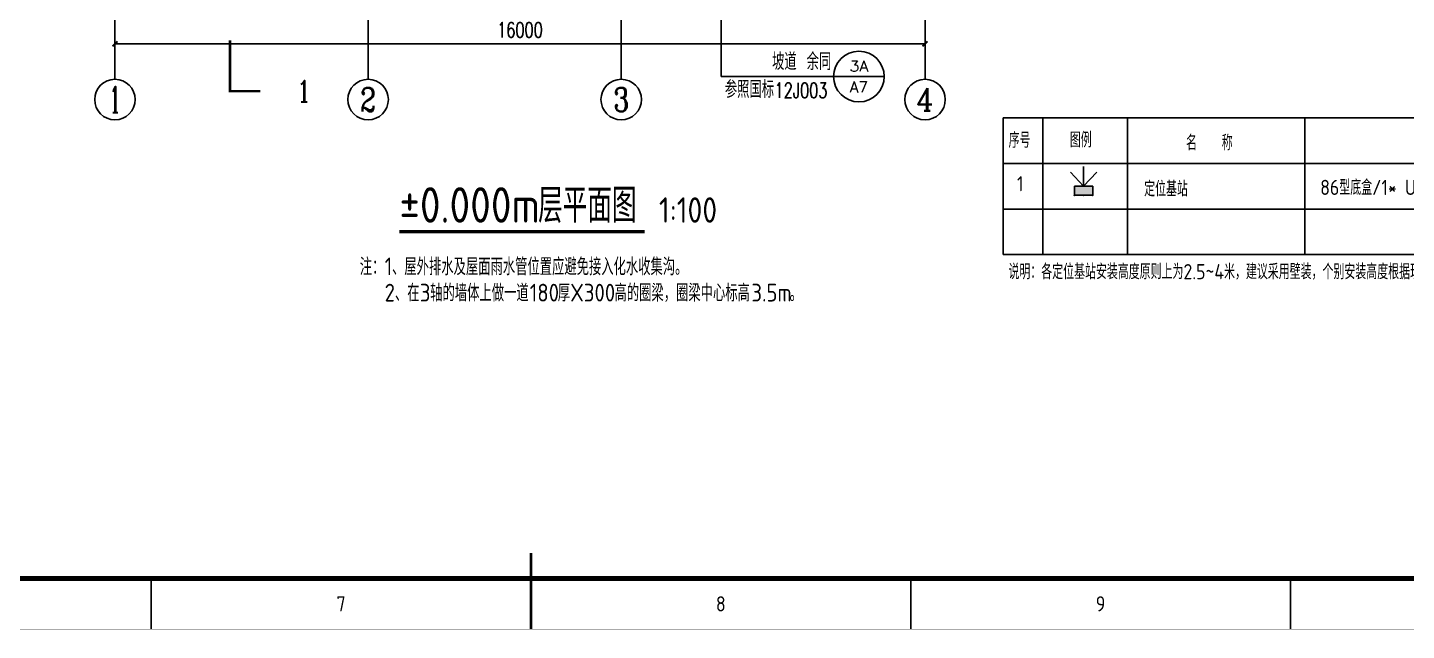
# Model space of a CAD drawing. Extents: x 36816 to 262577, y 14502 to 89811.
# Drawn here: x 200110 to 227343, y 21187 to 33088 of the extents above; entities that cross this region are included whole.
import ezdxf
from ezdxf.enums import TextEntityAlignment as Align

# ---------------------------------------------------------------- set-up
doc = ezdxf.new("R2010")
doc.units = 0
doc.header["$LTSCALE"] = 1000
doc.header["$MEASUREMENT"] = 0
doc.layers.get('0').update_dxf_attribs({"color": 8})
doc.layers.get('Defpoints').update_dxf_attribs({"color": 8})
for name, color, linetype in [('-人员定位', 6, 'Continuous'), ('-人员定位标注', 4, 'Continuous'), ('AXIS', 8, 'Continuous'), ('AXIS_TEXT', 8, 'Continuous'), ('DIM_IDEN', 8, 'Continuous'), ('DIM_SYMB', 8, 'Continuous'), ('PUB_TEXT', 8, 'Continuous')]:
    doc.layers.add(name, color=color, linetype=linetype)
doc.styles.add('-GBCBIGGBENOR', font='gbenor.shx', dxfattribs={"width": 0.7, "bigfont": 'gbcbig.shx'})
doc.styles.add('_TCH_AXIS', font='COMPLEX.shx', dxfattribs={"bigfont": 'gbcbig.shx'})
doc.styles.add('_TCH_DIM', font='simplex.shx', dxfattribs={"bigfont": 'gbcbig.shx'})
doc.styles.add('_TCH_DIM_T3', font='simplex.shx', dxfattribs={"width": 0.705882, "bigfont": 'gbcbig.shx'})
doc.styles.add('_TCH_LABEL', font='COMPLEX', dxfattribs={"bigfont": 'GBCBIG'})
doc.styles.add('COMPLEX', font='COMPLEX')
doc.styles.get("Standard").update_dxf_attribs({"font": 'gbenor.shx', "bigfont": 'gbcbig.shx'})
doc.styles.add('TK', font='GEDITXT.SHX', dxfattribs={"width": 0.85, "height": 3.5, "bigfont": 'DXT.SHX'})
doc.dimstyles.new('_TCH_ARCH&&100', dxfattribs={"dimtxt": 297.5, "dimasz": 100, "dimexe": 250, "dimexo": 300, "dimgap": 126.25, "dimtad": 1, "dimdec": 0, "dimzin": 0, "dimdsep": 46, "dimtxsty": '_TCH_DIM_T3', "dimblk": 'ARCHTICK', "dimcen": 0.09, "dimclrt": 7, "dimazin": 2, "dimtfac": 1, "dimtdec": 0, "dimtix": 1, "dimtmove": 2, "dimatfit": 3, "dimldrblk": 'ARCHTICK', "dimfxl": 0, "dimtolj": 1, "dimtzin": 0, "dimarcsym": 0})

# ---------------------------------------------------------------- blocks, each defined once
blk = doc.blocks.new('GEDI_WK_A11')
at = {"color": 3}
for p, q in [((450, 0), (450, 10)), ((525, 0), (525, 10)), ((600, 0), (600, 10)), ((675, 0), (675, 10))]:
    blk.add_line(p, q, dxfattribs=at)
for points, const_width in [([(0, 0), (1050, 0), (1050, 594), (0, 594)], 0.1), ([(25, 10), (1040, 10), (1040, 584), (25, 584)], 1)]:
    blk.add_lwpolyline(points, close=True, dxfattribs=dict(at, const_width=const_width))
at = {"color": 3, "const_width": 0.5}
blk.add_lwpolyline([(525, 0), (525, 15)], dxfattribs=at)
at = {"color": 3}
for s, p in [('7', (487.5, 5)), ('8', (562.5, 5)), ('9', (637.5, 5))]:
    blk.add_text(s, height=3, dxfattribs=at).set_placement(p, align=Align.MIDDLE)
blk = doc.blocks.new('A$C7DF8697A')
blk.add_blockref('GEDI_WK_A11', (0, 0))
at = {"style": 'TK', "width": 0.85}
for tag, height, p in [('PROJECTNAME', 4.75, (985, 44)), ('PHASE', 4, (1027, 44)), ('DRAWINGNAME', 4.75, (995, 31))]:
    blk.add_attdef(tag, text='', height=height, dxfattribs=at).set_placement(p, align=Align.MIDDLE_CENTER)
for tag, p, height in [('APPROVE', (872, 32.75), 3.5), ('DESIGN', (917, 32.75), 3.5), ('REVIEW1', (872, 25.75), 3.5), ('DRAW', (917, 25.75), 3.5), ('REVIEW2', (872, 18.75), 3.5), ('PROPORTION', (917, 18.75), 3.5), ('DRAWINGNUMBER', (967, 18.5), 4), ('CHECK', (872, 11.75), 3.5), ('DATE', (917, 11.75), 3.5), ('VERSION', (1033, 11.75), 3.5)]:
    blk.add_attdef(tag, p, '', height=height, dxfattribs=at)
blk = doc.blocks.new('_ArchTick')
at = {"color": 0, "linetype": 'ByBlock', "const_width": 0.4}
blk.add_lwpolyline([(-0.5, -0.5), (0.5, 0.5)], dxfattribs=at)
blk = doc.blocks.new('*D169')
at = {"layer": 'AXIS', "color": 0, "lineweight": -2, "transparency": 16777216}
for p, q in [((201836, 35767), (201836, 32517)), ((217836, 35767), (217836, 32517)), ((201836, 32767), (217836, 32767))]:
    blk.add_line(p, q, dxfattribs=at)
at = {"layer": 'Defpoints', "color": 0, "transparency": 16777216}
for p in [(201836, 36067), (217836, 36067), (217836, 32767)]:
    blk.add_point(p, dxfattribs=at)
at = {"layer": 'AXIS', "color": 0, "lineweight": -2, "transparency": 16777216, "xscale": 100, "yscale": 100, "zscale": 100, "rotation": 180}
blk.add_blockref('_ArchTick', (201836, 32767), dxfattribs=at)
at = {"layer": 'AXIS', "color": 0, "lineweight": -2, "transparency": 16777216, "xscale": 100, "yscale": 100, "zscale": 100}
blk.add_blockref('_ArchTick', (217836, 32767), dxfattribs=at)
at = {"layer": 'AXIS', "color": 7, "transparency": 16777216, "insert": (209836, 33042), "char_height": 297.5, "attachment_point": 5, "style": '_TCH_DIM_T3'}
blk.add_mtext('\\A1;16000', dxfattribs=at)
blk = doc.blocks.new('_AXISO')
blk.add_circle((0, 0), 0.5)
at = {"layer": 'AXIS_TEXT', "style": 'COMPLEX', "width": 1.041667}
blk.add_attdef('A', text='', height=0.56, dxfattribs=at).set_placement((-0.25, -0.28), (0.25, -0.28), align=Align.FIT)
blk = doc.blocks.new('定位基站')
at = {"layer": '-人员定位', "ltscale": 0.01}
h = blk.add_hatch(color=256, dxfattribs=at)
h.dxf.hatch_style = 1
h.paths.add_polyline_path([(406524, 477798), (406524, 477617), (406162, 477617), (406162, 477798)])
at = {"layer": '-人员定位', "color": 6}
for p, q in [((406343, 477798), (406082, 478077)), ((406343, 477798), (406343, 478186)), ((406343, 477798), (406604, 478077)), ((406343, 477995), (406343, 477995)), ((406162, 477798), (406524, 477798)), ((406162, 477617), (406162, 477798)), ((406524, 477798), (406524, 477617)), ((406524, 477617), (406162, 477617))]:
    blk.add_line(p, q, dxfattribs=at)
for p in [(406343, 477798), (406162, 477617), (406343, 477617), (406524, 477617)]:
    blk.add_point(p, dxfattribs=at)

msp = doc.modelspace()

# ---------------------------------------------------------------- linework, layer by layer
at = {"layer": '-人员定位标注'}
for p, q in [((219380.4, 31304.9), (219380.4, 28604.9)), ((219380.4, 31304.9), (238000.9, 31304.9)), ((220165.2, 31304.9), (220165.2, 28604.9)), ((221833.5, 31304.9), (221833.5, 28604.9)), ((225338.2, 31304.9), (225338.2, 28604.9)), ((219380.4, 30404.9), (238000.9, 30404.9)), ((219380.4, 29504.9), (238000.9, 29504.9)), ((219380.4, 28604.9), (238000.9, 28604.9))]:
    msp.add_line(p, q, dxfattribs=at)
at = {"layer": 'AXIS'}
for p, q in [((201835.8, 36066.9), (201835.8, 32066.9)), ((206835.8, 36066.9), (206835.8, 32066.9)), ((211835.8, 36066.9), (211835.8, 32066.9)), ((217835.8, 36066.9), (217835.8, 32066.9))]:
    msp.add_line(p, q, dxfattribs=at)
at = {"layer": 'DIM_IDEN'}
for p, q in [((213811.5, 36642.8), (213811.5, 32121.1)), ((213811.5, 32121.1), (216029.7, 32121.1)), ((217029.7, 32121.1), (216029.7, 32121.1))]:
    msp.add_line(p, q, dxfattribs=at)
msp.add_circle((216529.7, 32121.1), 500, dxfattribs=at)
at = {"layer": 'DIM_SYMB'}
for points, const_width in [([(204707, 31833.4), (204107, 31833.4), (204107, 32833.4)], 50), ([(207452.7, 29059.1), (212300.3, 29059.1)], 70)]:
    msp.add_lwpolyline(points, dxfattribs=dict(at, const_width=const_width))

# ---------------------------------------------------------------- block references
at = {"layer": '-人员定位'}
msp.add_blockref('定位基站', (-185374.9, -447840.7), dxfattribs=at)
at = {"xscale": 100, "yscale": 100, "zscale": 100}
msp.add_blockref('A$C7DF8697A', (157552.4, 21212.3), dxfattribs=at)
at = {"layer": 'AXIS'}
ref = msp.add_blockref('_AXISO', (201835.8, 31666.9), dxfattribs=dict(at, xscale=800, yscale=800, zscale=800))
ref.add_attrib('A', '1', dxfattribs={"layer": 'AXIS_TEXT', "height": 514.7, "style": '_TCH_AXIS'}).set_placement((201725.5, 31409.5), (201946.1, 31409.5), align=Align.FIT)
ref = msp.add_blockref('_AXISO', (206835.8, 31666.9), dxfattribs=dict(at, xscale=800, yscale=800, zscale=800))
ref.add_attrib('A', '2', dxfattribs={"layer": 'AXIS_TEXT', "height": 465.9, "style": '_TCH_AXIS'}).set_placement((206680.5, 31433.9), (206991.1, 31433.9), align=Align.FIT)
ref = msp.add_blockref('_AXISO', (211835.8, 31666.9), dxfattribs=dict(at, xscale=800, yscale=800, zscale=800))
ref.add_attrib('A', '3', dxfattribs={"layer": 'AXIS_TEXT', "height": 465.9, "style": '_TCH_AXIS'}).set_placement((211680.5, 31433.9), (211991.1, 31433.9), align=Align.FIT)
ref = msp.add_blockref('_AXISO', (217835.8, 31666.9), dxfattribs=dict(at, xscale=800, yscale=800, zscale=800))
ref.add_attrib('A', '4', dxfattribs={"layer": 'AXIS_TEXT', "height": 445.4, "style": '_TCH_AXIS'}).set_placement((217666.1, 31444.2), (218005.5, 31444.2), align=Align.FIT)

# ---------------------------------------------------------------- texts
at = {"layer": '-人员定位标注', "style": '-GBCBIGGBENOR'}
for s, p in [('序号', (219487.1, 30714.3)), ('图例', (220696, 30720.6)), ('名   称', (222991.4, 30664.9)), ('1', (219651.8, 29856.3)), ('定位基站', (222163.2, 29753.3)), ('86型底盒/1* UTP CAT5e', (225640, 29782.7)), ('说明：各定位基站安装高度原则上为2.5~4米，建议采用壁装，个别安装高度根据现场实际情况进行调整，尽量避免在每2个基站（一维定位）或4个基站（二维定位）覆盖范围内有遮挡物。', (219483.6, 28119.2))]:
    msp.add_text(s, height=300, dxfattribs=at).set_placement(p)
at = {"layer": 'PUB_TEXT', "style": '_TCH_DIM'}
for s, p in [('坡道', (214815.1, 32248.4)), ('余同', (215496.6, 32248.4)), ('参照国标', (213881.8, 31699.6))]:
    msp.add_text(s, height=337.59, dxfattribs=at).set_placement(p)
at = {"layer": 'PUB_TEXT', "style": '_TCH_LABEL'}
for s, height, p, p2 in [('3A', 212.87, (216342.2, 32221.3), (216717.3, 32221.3)), ('A7', 217.39, (216348.6, 31804.2), (216710.9, 31804.2))]:
    msp.add_text(s, height=height, dxfattribs=at).set_placement(p, p2, align=Align.FIT)
at = {"layer": 'PUB_TEXT', "width": 0.705882}
for s, height, style, p in [('1', 425, '_TCH_LABEL', (205436.8, 31620.9)), ('12J003', 297.5, '_TCH_DIM', (214864.7, 31699.6))]:
    msp.add_text(s, height=height, dxfattribs=dict(at, style=style)).set_placement(p)
at = {"layer": 'PUB_TEXT'}
for s, height, p in [('%%p0.000m', 700, (207452.7, 29236.3)), ('层平面图', 675.18, (210194.4, 29236.3)), ('1:100', 500, (212580.3, 29236.3))]:
    msp.add_text(s, height=height, dxfattribs=at).set_placement(p)
at = {"layer": 'PUB_TEXT', "color": 2}
for s, height, p in [('注：', 337.59, (206672.1, 28197.9)), ('1', 350, (207163.5, 28197.9)), ('、屋外排水及屋面雨水管位置应避免接入化水收集沟。', 337.589, (207309.4, 28197.9)), ('、在', 337.59, (207366.6, 27680.1)), ('轴的墙体上做一道', 337.59, (208062.2, 27680.1)), ('高的圈梁，圈梁中心标高', 337.589, (211703.1, 27680.1)), ('2', 350, (207162.4, 27680.1)), ('3', 350, (207858.1, 27680.1)), ('180', 350, (210028.2, 27680.1)), ('厚', 337.6, (210582.4, 27680.1)), ('X300', 350, (210828.1, 27680.1)), ('3.5m', 350, (214406.3, 27680.1)), ('。', 337.6, (215164.6, 27680.1))]:
    msp.add_text(s, height=height, dxfattribs=at).set_placement(p)

# ---------------------------------------------------------------- dimensions: what is measured, and where the dimension line sits
at = {"layer": 'AXIS'}
dim = msp.add_aligned_dim(p1=(201835.8, 36066.9), p2=(217835.8, 36066.9), distance=-3300, dimstyle='_TCH_ARCH&&100', dxfattribs=at)
dim.commit()
dim.dimension.update_dxf_attribs({"geometry": '*D169', "text_midpoint": (209835.8, 33041.9)})

doc.saveas('drawing.dxf')
